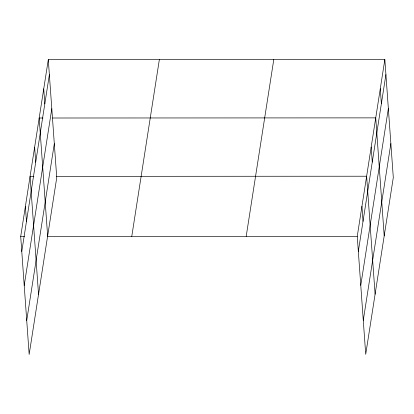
<?xml version="1.0" encoding="UTF-8"?>
<svg xmlns="http://www.w3.org/2000/svg" width="414" height="414" viewBox="0 0 414 414"><rect width="100%" height="100%" fill="white"/><g stroke="black" fill="none" stroke-linecap="round" stroke-linejoin="round"><path stroke-width="0.62" d="M48.288 59.663L56.744 177.668L29.161 354.477L20.7 236.472L48.288 59.663L384.839 59.523L393.3 177.528L365.712 354.337L357.256 236.332L384.839 59.523M21.776 251.505L49.364 74.696M24.214 285.484L51.802 108.68M26.724 320.498L54.306 143.689M131.766 236.425L159.349 59.616M246.19 236.378L273.778 59.569M358.333 251.365L385.92 74.556M360.77 285.344L388.353 108.535M363.28 320.358L390.863 143.549M43.015 118.011L39.185 118.011L47.641 236.016M52.588 118.006L375.736 117.871L384.197 235.876M33.907 176.354L30.077 176.359L38.538 294.359M56.247 176.348L366.633 176.219L375.094 294.219M20.7 236.472L24.529 236.472M47.506 236.461L357.256 236.332M380.29 88.7L381.366 103.733M371.187 147.042L372.264 162.076M361.945 206.275L363.021 221.309M43.734 88.839L44.81 103.873M34.631 147.182L35.707 162.216M25.389 206.415L26.465 221.449"/></g></svg>
